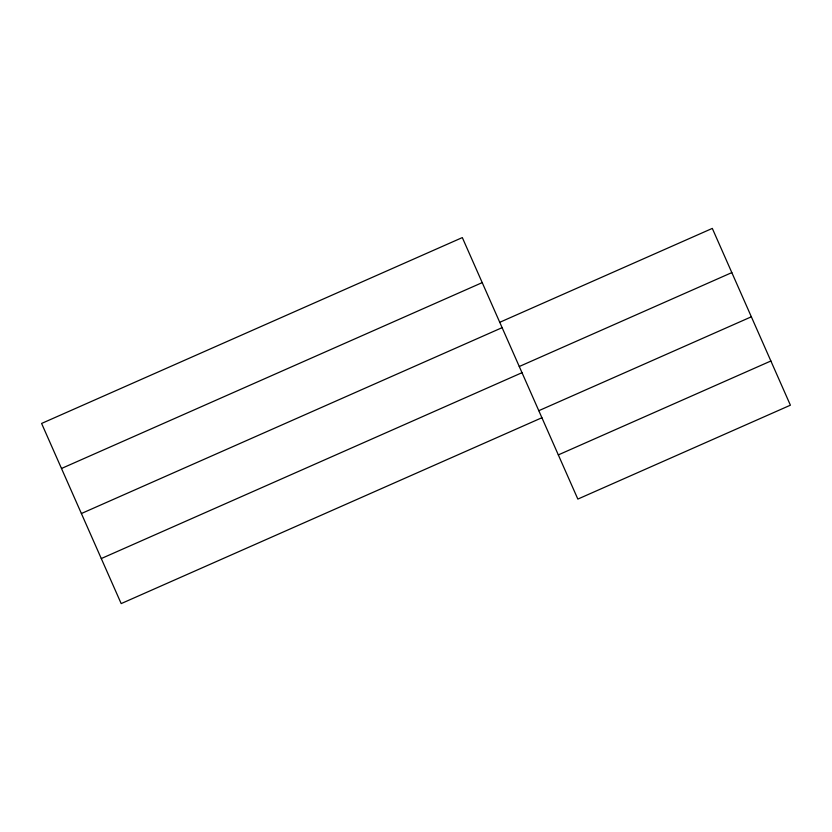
<?xml version="1.0" encoding="UTF-8"?>
<svg xmlns="http://www.w3.org/2000/svg" width="832" height="832" viewBox="0 0 832 832"><rect width="100%" height="100%" fill="white"/><g stroke="black" fill="none" stroke-linecap="round" stroke-linejoin="round"><path stroke-width="1.25" d="M61.495 468.478L482.217 282.62M499.751 322.306L712.306 228.405L790.4 405.194L577.845 499.086L462.322 237.588L41.6 423.446L121.181 603.595L541.902 417.737M81.39 513.521L502.112 327.662M519.272 366.506L731.827 272.605M101.286 558.553L522.007 372.694M538.793 410.696L751.348 316.805M558.324 454.896L770.879 360.994"/></g></svg>
